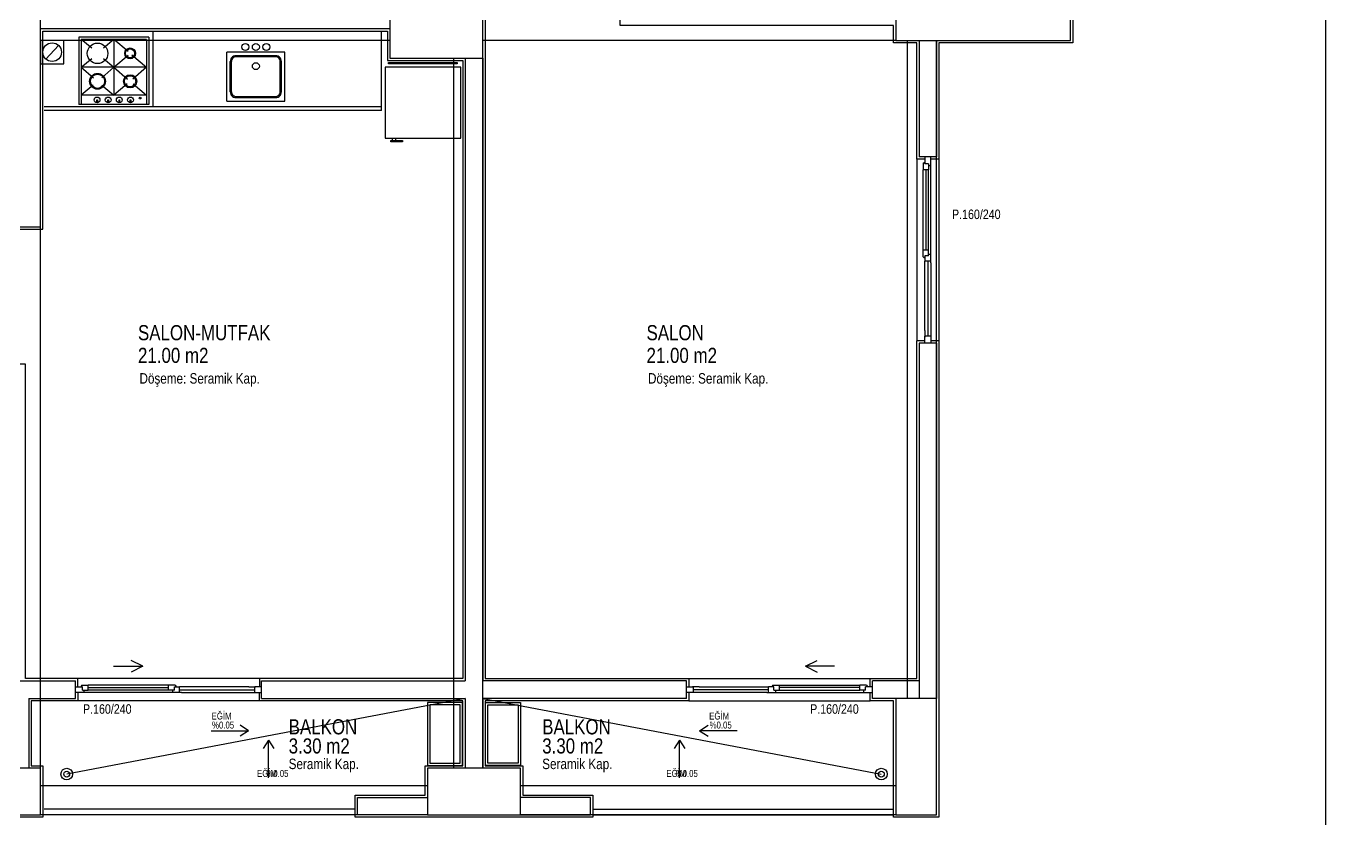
# Model space of a CAD drawing. Header units: centimetres. Extents: x 0 to 12847, y -30 to 2970.
# Drawn here: x 2948.4 to 3227.7, y 1155.3 to 1325.6 of the extents above; entities that cross this region are included whole.
import ezdxf

# ---------------------------------------------------------------- set-up
doc = ezdxf.new("R2010")
doc.units = ezdxf.units.CM
doc.layers.add('SCOTT-CERCEVE', color=7, linetype='CONTINUOUS')
doc.layers.add('SCOTT-MIMARI', color=8, linetype='CONTINUOUS')
doc.styles.get("Standard").update_dxf_attribs({"font": 'arial.ttf', "width": 0.8})

msp = doc.modelspace()

# ---------------------------------------------------------------- linework, layer by layer
at = {"layer": 'SCOTT-CERCEVE'}
msp.add_line((3227.7, 0), (3227.7, 2970), dxfattribs=at)
at = {"layer": 'SCOTT-MIMARI'}
for p, q in [((2974.79, 1323.22), (2959.79, 1323.22)), ((2962.53, 1320.8), (2960.29, 1322.72)), ((2974.29, 1322.72), (2960.29, 1322.72)), ((2960.29, 1322.72), (2960.29, 1310.72)), ((2967.29, 1322.72), (2965.05, 1320.8)), ((2970.34, 1320.1), (2967.29, 1322.72)), ((2967.29, 1322.72), (2967.29, 1310.72)), ((2974.29, 1322.72), (2974.29, 1308.72)), ((2974.79, 1323.22), (2974.79, 1308.72)), ((2960.29, 1316.72), (2962.53, 1318.64)), ((2965.05, 1318.64), (2967.29, 1316.72)), ((2967.29, 1316.72), (2970.35, 1319.34)), ((2971.19, 1319.38), (2974.29, 1316.72)), ((2991.55, 1309.47), (2991.55, 1319.97)), ((3004.05, 1319.97), (2991.55, 1319.97)), ((3002.05, 1319.22), (2993.55, 1319.22)), ((3002.05, 1318.97), (2993.55, 1318.97)), ((3004.05, 1309.47), (3004.05, 1319.97)), ((2960.29, 1316.72), (2962.95, 1314.44)), ((2974.29, 1316.72), (2960.29, 1316.72)), ((2967.29, 1316.72), (2964.68, 1314.48)), ((2967.29, 1316.72), (2970.22, 1314.21)), ((2974.29, 1316.72), (2971.37, 1314.21)), ((2992.3, 1311.47), (2992.3, 1317.97)), ((2992.55, 1311.47), (2992.55, 1317.97)), ((3003.05, 1311.47), (3003.05, 1317.97)), ((3003.3, 1311.47), (3003.3, 1317.97)), ((3025.57, 1316.75), (3025.57, 1301.5)), ((3041.82, 1316.75), (3025.57, 1316.75)), ((3026.32, 1317.75), (3041.07, 1317.75)), ((3026.32, 1317.5), (3026.32, 1317.75)), ((3041.07, 1317.5), (3026.32, 1317.5)), ((3041.07, 1317.75), (3041.07, 1317.5)), ((3041.82, 1301.5), (3041.82, 1316.75)), ((2962.85, 1312.91), (2960.29, 1310.72)), ((2964.72, 1312.92), (2967.29, 1310.72)), ((2970.13, 1313.15), (2967.29, 1310.72)), ((2971.41, 1313.19), (2974.29, 1310.72)), ((2960.29, 1310.72), (2960.29, 1308.72)), ((2974.29, 1310.72), (2960.29, 1310.72)), ((2993.55, 1310.47), (3002.05, 1310.47)), ((2993.55, 1310.22), (3002.05, 1310.22)), ((3024.8, 1307.47), (2952.3, 1307.47)), ((2974.79, 1308.72), (2959.79, 1308.72)), ((2963.61, 1309.71), (2963.75, 1309.71)), ((2963.61, 1309.1), (2963.61, 1309.71)), ((2963.75, 1309.71), (2963.75, 1309.1)), ((2966.01, 1309.71), (2966.14, 1309.71)), ((2966.01, 1309.1), (2966.01, 1309.71)), ((2966.14, 1309.71), (2966.14, 1309.1)), ((2968.41, 1309.71), (2968.54, 1309.71)), ((2968.41, 1309.1), (2968.41, 1309.71)), ((2968.54, 1309.71), (2968.54, 1309.1)), ((2970.8, 1309.71), (2970.94, 1309.71)), ((2970.8, 1309.1), (2970.8, 1309.71)), ((2970.94, 1309.71), (2970.94, 1309.1)), ((2991.55, 1309.47), (3004.05, 1309.47)), ((3027.07, 1301.5), (3027.07, 1301)), ((3027.82, 1301.5), (3027.82, 1301)), ((3026.82, 1300.75), (3026.82, 1301)), ((3026.82, 1301), (3029.32, 1301)), ((3029.32, 1300.75), (3026.82, 1300.75)), ((3029.32, 1301), (3029.32, 1300.75)), ((3141.17, 1296.13), (3141.17, 1294.72)), ((3141.55, 1297.47), (3141.55, 1295.97)), ((3142.3, 1295.97), (3141.55, 1295.97)), ((3142.3, 1295.97), (3142.3, 1294.72)), ((3142.8, 1295.59), (3142.8, 1297.47)), ((3141.17, 1277.47), (3141.17, 1294.72)), ((3142.3, 1294.72), (3141.17, 1294.72)), ((3141.74, 1294.72), (3141.74, 1277.47)), ((3142.8, 1295.59), (3142.3, 1295.59)), ((3142.3, 1277.47), (3142.3, 1294.72)), ((3141.17, 1276.06), (3141.17, 1277.47)), ((3142.3, 1277.47), (3141.17, 1277.47)), ((3142.3, 1276.22), (3142.3, 1277.47)), ((3142.3, 1276.59), (3142.8, 1276.59)), ((3142.8, 1274.72), (3142.8, 1276.59)), ((3141.55, 1276.22), (3141.55, 1275.09)), ((3142.3, 1276.22), (3141.55, 1276.22)), ((3141.55, 1260.22), (3141.55, 1275.09)), ((3142.8, 1275.09), (3141.55, 1275.09)), ((3142.17, 1275.09), (3142.17, 1258.97)), ((3142.8, 1274.72), (3142.8, 1257.47)), ((3141.55, 1260.22), (3141.55, 1258.81)), ((3142.8, 1258.97), (3141.55, 1258.97)), ((3141.55, 1257.47), (3141.55, 1258.97)), ((2959.05, 1183.72), (2960.55, 1183.72)), ((2960.92, 1182.47), (2959.05, 1182.47)), ((2960.39, 1184.09), (2961.8, 1184.09)), ((2960.55, 1182.97), (2960.55, 1183.72)), ((2960.55, 1182.97), (2961.8, 1182.97)), ((2960.92, 1182.47), (2960.92, 1182.97)), ((2979.05, 1184.09), (2961.8, 1184.09)), ((2961.8, 1182.97), (2961.8, 1184.09)), ((2961.8, 1183.53), (2979.05, 1183.53)), ((2979.05, 1182.97), (2961.8, 1182.97)), ((2980.46, 1184.09), (2979.05, 1184.09)), ((2979.05, 1182.97), (2979.05, 1184.09)), ((2980.3, 1182.97), (2979.05, 1182.97)), ((2979.92, 1182.97), (2979.92, 1182.47)), ((2981.8, 1182.47), (2979.92, 1182.47)), ((2980.3, 1183.72), (2981.42, 1183.72)), ((2980.3, 1182.97), (2980.3, 1183.72)), ((2996.3, 1183.72), (2981.42, 1183.72)), ((2981.42, 1182.47), (2981.42, 1183.72)), ((2981.42, 1183.09), (2997.55, 1183.09)), ((2981.8, 1182.47), (2999.05, 1182.47)), ((2996.3, 1183.72), (2997.71, 1183.72)), ((2997.55, 1182.47), (2997.55, 1183.72)), ((2999.05, 1183.72), (2997.55, 1183.72)), ((3090.3, 1183.72), (3091.8, 1183.72)), ((3107.55, 1182.47), (3090.3, 1182.47)), ((3093.05, 1183.72), (3091.64, 1183.72)), ((3091.8, 1182.47), (3091.8, 1183.72)), ((3107.92, 1183.09), (3091.8, 1183.09)), ((3093.05, 1183.72), (3107.92, 1183.72)), ((3107.55, 1182.47), (3109.42, 1182.47)), ((3109.05, 1183.72), (3107.92, 1183.72)), ((3107.92, 1182.47), (3107.92, 1183.72)), ((3108.89, 1184.09), (3110.3, 1184.09)), ((3109.05, 1182.97), (3109.05, 1183.72)), ((3109.05, 1182.97), (3110.3, 1182.97)), ((3109.42, 1182.97), (3109.42, 1182.47)), ((3110.3, 1184.09), (3127.55, 1184.09)), ((3110.3, 1182.97), (3110.3, 1184.09)), ((3127.55, 1183.53), (3110.3, 1183.53)), ((3110.3, 1182.97), (3127.55, 1182.97)), ((3128.96, 1184.09), (3127.55, 1184.09)), ((3127.55, 1182.97), (3127.55, 1184.09)), ((3128.8, 1182.97), (3127.55, 1182.97)), ((3128.42, 1182.47), (3128.42, 1182.97)), ((3128.42, 1182.47), (3130.3, 1182.47)), ((3130.3, 1183.72), (3128.8, 1183.72)), ((3128.8, 1182.97), (3128.8, 1183.72))]:
    msp.add_line(p, q, dxfattribs=at)
for points in [[(3171.55, 1350.47), (3173.3, 1350.47), (3173.3, 1321.97), (3144.55, 1321.97), (3144.55, 1296.97)], [(3139.8, 1296.97), (3139.8, 1321.97), (3134.8, 1321.97), (3134.8, 1325.72), (3076.05, 1325.72), (3076.05, 1348.72)], [(3007.05, 1332.47), (3007.05, 1329.22), (3047.05, 1329.22), (3047.05, 1185.47), (3090.8, 1185.47), (3090.8, 1183.72)], [(2951.55, 1328.72), (2945.3, 1328.72), (2945.3, 1282.47), (2951.55, 1282.47), (2951.55, 1328.72)], [(3046.55, 1328.72), (3026.55, 1328.72), (3026.55, 1318.72), (3046.55, 1318.72), (3046.55, 1328.72)], [(3172.8, 1328.72), (3135.3, 1328.72), (3135.3, 1322.47), (3172.8, 1322.47), (3172.8, 1328.72)], [(2941.55, 1321.97), (2944.8, 1321.97), (2944.8, 1281.97), (2952.05, 1281.97), (2952.05, 1324.47), (3026.05, 1324.47), (3026.05, 1318.22), (3042.3, 1318.22), (3042.3, 1185.47), (2998.55, 1185.47), (2998.55, 1183.72)], [(3026.55, 1324.97), (2951.55, 1324.97)], [(2975.64, 1324.3), (2975.64, 1308.22)], [(3024.8, 1307.47), (3024.8, 1324.47)], [(3026.55, 1322.47), (2951.55, 1322.47)], [(2956.55, 1317.47), (2956.55, 1322.47), (2951.55, 1322.47), (2951.55, 1317.47), (2956.55, 1317.47)], [(2955.41, 1321.44), (2952.69, 1318.5)], [(2959.79, 1323.22), (2959.79, 1308.72)], [(3135.3, 1322.47), (3046.55, 1322.47)], [(3137.8, 1181.22), (3137.8, 1322.47)], [(3140.3, 1322.47), (3140.3, 1297.47)], [(3144.05, 1181.22), (3144.05, 1322.47)], [(3144.05, 1322.47), (3144.05, 1297.47)], [(2993.55, 1319.22), (2993.27, 1319.19), (2993.01, 1319.09), (2992.77, 1318.94), (2992.57, 1318.75), (2992.42, 1318.51), (2992.33, 1318.24), (2992.3, 1317.97)], [(2993.55, 1318.97), (2993.33, 1318.94), (2993.11, 1318.87), (2992.92, 1318.75), (2992.77, 1318.59), (2992.65, 1318.4), (2992.57, 1318.19), (2992.55, 1317.97)], [(3003.3, 1317.97), (3003.27, 1318.24), (3003.17, 1318.51), (3003.03, 1318.75), (3002.83, 1318.94), (3002.59, 1319.09), (3002.33, 1319.19), (3002.05, 1319.22)], [(3003.05, 1317.97), (3003.02, 1318.19), (3002.95, 1318.4), (3002.83, 1318.59), (3002.67, 1318.75), (3002.48, 1318.87), (3002.27, 1318.94), (3002.05, 1318.97)], [(3040.3, 1166.22), (3040.3, 1318.72)], [(3042.8, 1318.72), (3042.8, 1184.97)], [(3046.55, 1166.22), (3046.55, 1318.72)], [(3046.55, 1318.72), (3046.55, 1184.97)], [(2992.3, 1311.47), (2992.33, 1311.19), (2992.42, 1310.92), (2992.57, 1310.69), (2992.77, 1310.49), (2993.01, 1310.34), (2993.27, 1310.25), (2993.55, 1310.22)], [(2992.55, 1311.47), (2992.57, 1311.24), (2992.65, 1311.03), (2992.77, 1310.84), (2992.92, 1310.68), (2993.11, 1310.57), (2993.33, 1310.49), (2993.55, 1310.47)], [(3002.05, 1310.47), (3002.27, 1310.49), (3002.48, 1310.57), (3002.67, 1310.68), (3002.83, 1310.84), (3002.95, 1311.03), (3003.02, 1311.24), (3003.05, 1311.47)], [(3002.05, 1310.22), (3002.33, 1310.25), (3002.59, 1310.34), (3002.83, 1310.49), (3003.03, 1310.69), (3003.17, 1310.92), (3003.27, 1311.19), (3003.3, 1311.47)], [(3024.8, 1308.22), (2952.3, 1308.22)], [(3025.57, 1301.5), (3041.82, 1301.5)], [(3139.8, 1296.97), (3139.8, 1257.97)], [(3141.55, 1296.97), (3139.8, 1296.97)], [(3144.05, 1297.47), (3140.3, 1297.47)], [(3141.17, 1296.13), (3141.55, 1296.34)], [(3144.55, 1296.97), (3142.8, 1296.97)], [(3144.55, 1296.97), (3144.55, 1257.97)], [(3142.8, 1276.59), (3142.8, 1295.59)], [(2951.55, 1166.22), (2951.55, 1282.47)], [(3141.17, 1276.06), (3141.55, 1275.84)], [(3129.8, 1183.72), (3129.8, 1185.47), (3139.8, 1185.47), (3139.8, 1257.97)], [(3144.55, 1257.97), (3144.55, 1155.72), (3134.8, 1155.72), (3134.8, 1180.72), (3129.8, 1180.72), (3129.8, 1182.47)], [(3141.55, 1257.97), (3139.8, 1257.97)], [(3144.05, 1257.47), (3140.3, 1257.47)], [(3140.3, 1257.47), (3140.3, 1181.22)], [(3144.55, 1257.97), (3142.8, 1257.97)], [(3144.05, 1257.47), (3144.05, 1181.22)], [(2959.55, 1183.72), (2959.55, 1185.47), (2948.3, 1185.47), (2948.3, 1252.97), (2899.05, 1252.97)], [(2967.24, 1188.14), (2973.49, 1188.14)], [(2973.49, 1188.14), (2970.99, 1189.39)], [(2973.49, 1188.14), (2970.99, 1186.89)], [(3115.86, 1188.14), (3118.36, 1189.39)], [(3122.11, 1188.14), (3115.86, 1188.14)], [(3115.86, 1188.14), (3118.36, 1186.89)], [(2945.3, 1184.97), (2959.05, 1184.97)], [(2959.05, 1181.22), (2959.05, 1184.97)], [(2998.55, 1185.47), (2959.55, 1185.47)], [(2999.05, 1184.97), (3042.8, 1184.97)], [(2999.05, 1181.22), (2999.05, 1184.97)], [(3090.3, 1184.97), (3046.55, 1184.97)], [(3090.3, 1181.22), (3090.3, 1184.97)], [(3090.8, 1185.47), (3129.8, 1185.47)], [(3140.3, 1184.97), (3130.3, 1184.97)], [(3130.3, 1181.22), (3130.3, 1184.97)], [(2959.55, 1182.47), (2959.55, 1180.72), (2949.55, 1180.72), (2949.55, 1166.72), (2952.05, 1166.72), (2952.05, 1155.72), (2927.3, 1155.72), (2927.3, 1157.47)], [(2960.39, 1184.09), (2960.17, 1183.72)], [(2979.92, 1182.47), (2960.92, 1182.47)], [(2980.46, 1184.09), (2980.67, 1183.72)], [(3090.8, 1182.47), (3090.8, 1180.72), (3047.05, 1180.72), (3047.05, 1166.72), (3055.17, 1166.72), (3055.17, 1160.47), (3070.17, 1160.47), (3070.17, 1155.72), (3019.17, 1155.72), (3019.17, 1160.47), (3034.17, 1160.47), (3034.17, 1166.72), (3042.3, 1166.72), (3042.3, 1180.72), (2998.55, 1180.72), (2998.55, 1182.47)], [(3108.89, 1184.09), (3108.67, 1183.72)], [(3109.42, 1182.47), (3128.42, 1182.47)], [(3128.96, 1184.09), (3129.17, 1183.72)], [(2949.05, 1181.22), (2959.05, 1181.22)], [(2949.05, 1181.22), (2949.05, 1166.22)], [(3042.8, 1181.22), (2957.17, 1164.97)], [(2998.55, 1180.72), (2959.55, 1180.72)], [(2999.05, 1181.22), (3042.8, 1181.22)], [(3034.67, 1166.84), (3042.17, 1166.84), (3042.17, 1180.34), (3034.67, 1180.34), (3034.67, 1166.84)], [(3035.17, 1167.34), (3041.67, 1167.34), (3041.67, 1179.84), (3035.17, 1179.84), (3035.17, 1167.34)], [(3042.8, 1181.22), (3042.8, 1166.22)], [(3046.55, 1181.22), (3046.55, 1166.22)], [(3090.3, 1181.22), (3046.55, 1181.22)], [(3046.55, 1181.22), (3132.17, 1164.97)], [(3054.67, 1166.84), (3047.17, 1166.84), (3047.17, 1180.34), (3054.67, 1180.34), (3054.67, 1166.84)], [(3054.17, 1167.34), (3047.67, 1167.34), (3047.67, 1179.84), (3054.17, 1179.84), (3054.17, 1167.34)], [(3090.8, 1180.72), (3129.8, 1180.72)], [(3140.3, 1181.22), (3130.3, 1181.22)], [(3144.05, 1181.22), (3135.3, 1181.22), (3135.3, 1156.22), (3144.05, 1156.22), (3144.05, 1181.22)], [(2988.17, 1174.27), (2996.25, 1174.27)], [(2996.25, 1174.27), (2994.4, 1175.44)], [(2996.25, 1174.27), (2994.4, 1173.1)], [(3093.1, 1174.27), (3094.95, 1175.44)], [(3101.18, 1174.27), (3093.1, 1174.27)], [(3093.1, 1174.27), (3094.95, 1173.1)], [(3000.53, 1172.28), (2999.36, 1170.43)], [(3000.53, 1164.2), (3000.53, 1172.28)], [(3000.53, 1172.28), (3001.69, 1170.43)], [(3088.82, 1172.28), (3087.65, 1170.43)], [(3088.82, 1164.2), (3088.82, 1172.28)], [(3088.82, 1172.28), (3089.99, 1170.43)], [(2951.55, 1166.22), (2931.55, 1166.22), (2931.55, 1156.22), (2951.55, 1156.22), (2951.55, 1166.22)], [(3054.67, 1166.22), (3034.67, 1166.22), (3034.67, 1156.22), (3054.67, 1156.22), (3054.67, 1166.22)], [(3034.67, 1162.47), (2951.55, 1162.47)], [(3135.3, 1162.47), (3054.67, 1162.47)], [(3034.67, 1156.22), (3019.67, 1156.22), (3019.67, 1159.97), (3034.67, 1159.97)], [(3054.67, 1156.22), (3069.67, 1156.22), (3069.67, 1159.97), (3054.67, 1159.97)], [(3034.67, 1156.22), (2951.55, 1156.22)], [(3018.92, 1157.45), (2952.3, 1157.45)], [(3135.3, 1156.22), (3054.67, 1156.22)], [(3070.42, 1157.45), (3134.55, 1157.45)], [(3018.92, 1156.2), (2952.3, 1156.2)], [(3070.42, 1156.2), (3134.55, 1156.2)]]:
    msp.add_lwpolyline(points, dxfattribs=at)
for centre, radius in [((2954.05, 1319.97), 2), ((2963.79, 1319.72), 2.21), ((2995.55, 1321.09), 0.75), ((2997.8, 1321.09), 0.75), ((3000.05, 1321.09), 0.75), ((2970.79, 1319.72), 1.16), ((2970.79, 1319.72), 0.96), ((2963.79, 1313.72), 1.71), ((2997.8, 1316.97), 0.75), ((2963.79, 1313.72), 1.51), ((2970.79, 1313.72), 1.41), ((2970.79, 1313.72), 1.21), ((2963.68, 1309.72), 0.625), ((2966.08, 1309.72), 0.625), ((2968.47, 1309.72), 0.625), ((2970.87, 1309.72), 0.625), ((2972.94, 1310.11), 0.188), ((2957.17, 1164.97), 1.25), ((2957.17, 1164.97), 0.625), ((3132.17, 1164.97), 1.25), ((3132.17, 1164.97), 0.625)]:
    msp.add_circle(centre, radius, dxfattribs=at)

# ---------------------------------------------------------------- texts
at = {"layer": 'SCOTT-MIMARI', "width": 0.8}
for s, height, p in [('P.160/240', 2.048, (3147.36, 1284.14)), ('SALON-MUTFAK', 3.25, (2972.48, 1258.12)), ('SALON', 3.25, (3081.73, 1258.12)), ('21.00 m2', 3.25, (2972.48, 1253.25)), ('21.00 m2', 3.25, (3081.73, 1253.25)), ('Döşeme: Seramik Kap.', 2.25, (2972.8, 1248.81)), ('Döşeme: Seramik Kap.', 2.25, (3082.05, 1248.81)), ('P.160/240', 2.048, (2960.67, 1177.92)), ('EĞİM', 1.5, (2988.3, 1176.69)), ('EĞİM', 1.5, (3095.19, 1176.69)), ('P.160/240', 2.048, (3116.88, 1177.92)), ('%%%0.05', 1.5, (2988.39, 1174.75)), ('BALKON', 3.25, (3004.85, 1173.5)), ('BALKON', 3.25, (3059.32, 1173.5)), ('%%%0.05', 1.5, (3095.28, 1174.75)), ('3.30 m2', 3.25, (3004.85, 1169.39)), ('3.30 m2', 3.25, (3059.32, 1169.39)), ('Seramik Kap.', 2.25, (3004.85, 1166.04)), ('Seramik Kap.', 2.25, (3059.32, 1166.04)), ('EĞİM', 1.5, (2998.07, 1164.36)), ('%%%0.05', 1.5, (3000.06, 1164.36)), ('EĞİM', 1.5, (3086, 1164.36)), ('%%%0.05', 1.5, (3088, 1164.36))]:
    msp.add_text(s, height=height, dxfattribs=at).set_placement(p)

doc.saveas('drawing.dxf')
